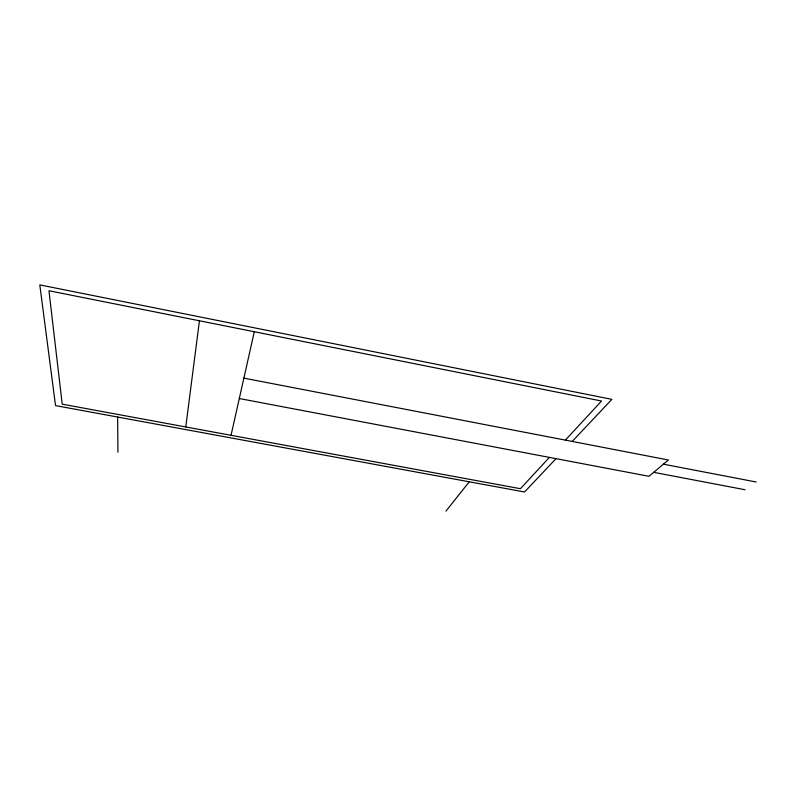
<?xml version="1.0" encoding="UTF-8"?>
<svg xmlns="http://www.w3.org/2000/svg" width="796" height="796" viewBox="0 0 796 796"><rect width="100%" height="100%" fill="white"/><g stroke="black" fill="none" stroke-linecap="round" stroke-linejoin="round"><path stroke-width="1.19" d="M185.766 426.954L199.438 320.778M231.039 435.303L254.302 331.733M445.969 511.112L469.232 481.799M549.379 457.401L520.415 488.704L62.217 404.159L48.954 290.749L601.547 401.025L565.369 440.128M555.986 458.655L524.574 491.988L55.531 405.602L39.8 284.888L611.855 399.353L572.205 441.442M653.715 472.336L744.986 489.729M239.297 398.527L648.999 476.306L668.411 459.988L243.874 378.14M663.426 464.187L756.2 481.998M117.609 417.034L117.947 452.277"/></g></svg>
